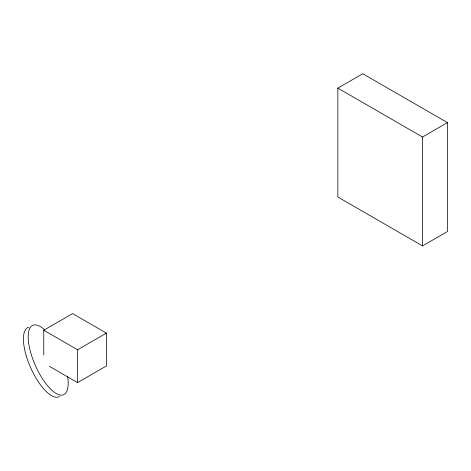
<?xml version="1.0" encoding="UTF-8"?>
<svg xmlns="http://www.w3.org/2000/svg" width="471" height="471" viewBox="0 0 471 471"><rect width="100%" height="100%" fill="white"/><g stroke="black" fill="none" stroke-linecap="round" stroke-linejoin="round"><path stroke-width="0.71" d="M337.842 88.124L362.764 73.735L447.45 122.631L447.45 231.52L422.528 245.903L337.842 197.013L337.842 88.124L422.528 137.02L447.45 122.631M43.768 355.057L43.768 330.248L72.593 313.604L106.405 333.127L106.405 365.967L77.58 382.605L49.402 366.338M43.768 330.248L77.58 349.77L106.405 333.127M105.651 333.568L106.764 333.78M422.528 137.02L422.528 245.903M77.58 349.77L77.58 382.605M67.712 376.747A37.963 13.947 66 0 1 52.375 390.73A37.963 13.947 66 0 1 28.596 342.547A37.963 13.947 66 0 1 44.509 329.729M59.617 396.405A37.963 13.947 66 0 1 30.65 367.698A37.963 13.947 66 0 1 28.931 327.139"/></g></svg>
